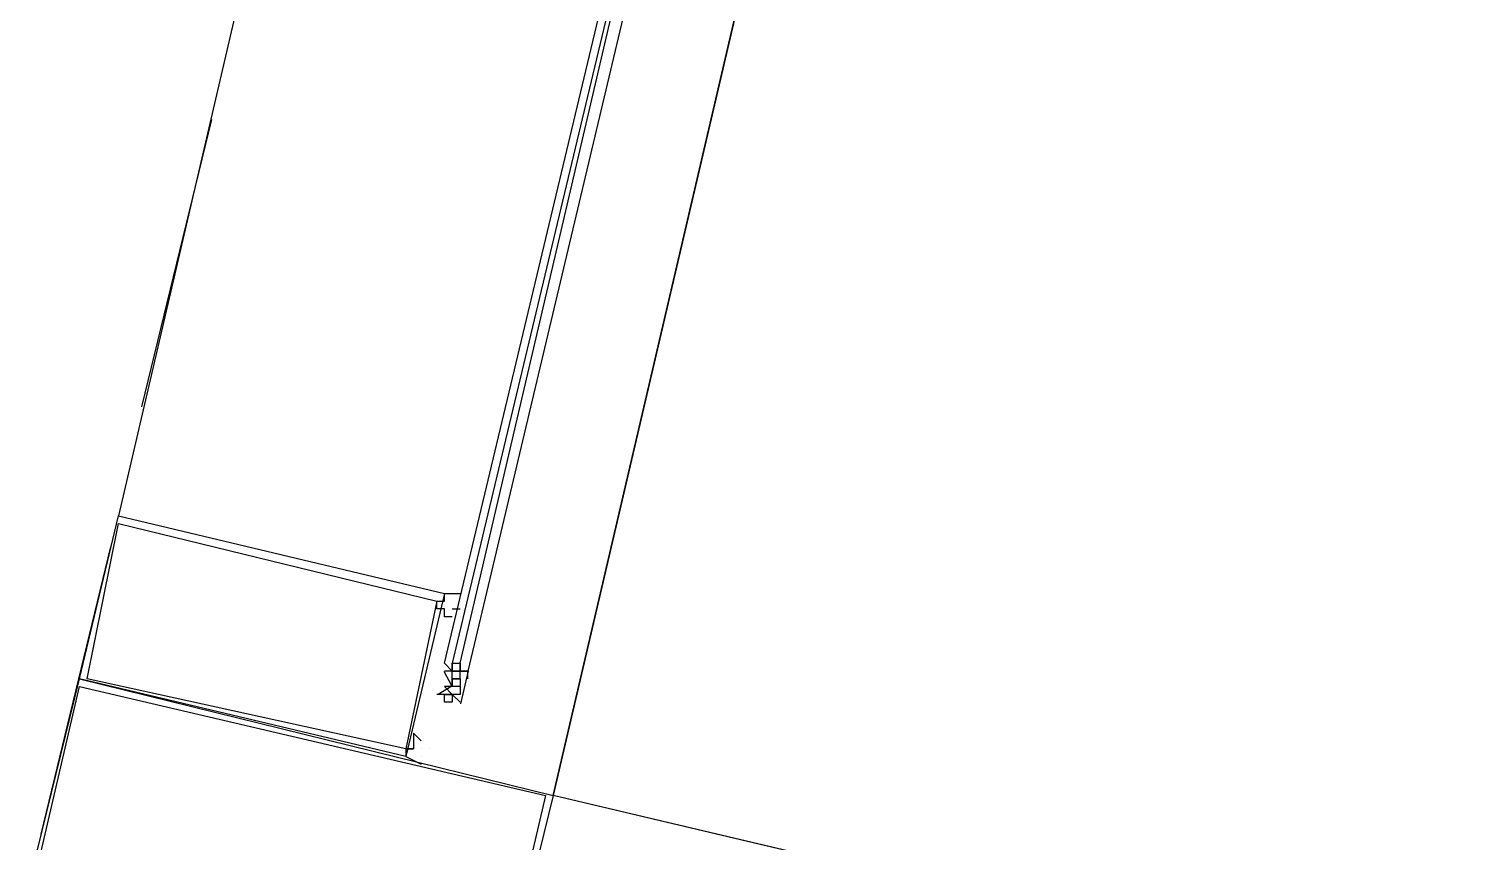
# Model space of a CAD drawing. Header units: feet. Extents: x -84 to 198, y -22 to 181.
# Drawn here: x 115.207 to 117.701, y 55.164 to 56.56 of the extents above; entities that cross this region are included whole.
import ezdxf

# ---------------------------------------------------------------- set-up
doc = ezdxf.new("R2010")
doc.units = ezdxf.units.FT
doc.layers.add('A-LINEA', color=7, linetype='CONTINUOUS')

msp = doc.modelspace()

# ---------------------------------------------------------------- linework, layer by layer
at = {"layer": 'A-LINEA'}
for p, q in [((116.8, 58.2178), (116.1067, 55.2444)), ((115.92, 58.1244), (115.36, 55.7244)), ((115.52, 56.4044), (115.4, 55.9111)), ((115.3467, 55.6711), (115.2267, 55.1778)), ((115.9467, 55.5511), (115.9467, 55.5511)), ((115.92, 55.4711), (115.92, 55.4711)), ((115.92, 55.4711), (115.92, 55.4711)), ((115.9333, 55.4711), (115.9333, 55.4711)), ((115.9333, 55.4711), (115.9333, 55.4578)), ((115.9333, 55.4711), (115.9333, 55.4578)), ((115.92, 55.4578), (115.92, 55.4578)), ((115.9333, 55.4578), (115.92, 55.4578)), ((115.92, 55.4578), (115.92, 55.4578)), ((115.9333, 55.4578), (115.92, 55.4578)), ((115.9333, 55.4578), (115.9333, 55.4578)), ((115.9333, 55.4444), (115.9333, 55.4578)), ((115.9333, 55.4578), (115.9333, 55.4578)), ((115.9333, 55.4578), (115.9333, 55.4578)), ((115.9333, 55.4578), (115.9333, 55.4578)), ((115.9467, 55.4578), (115.9333, 55.4578)), ((115.9333, 55.4578), (115.9333, 55.4578)), ((115.9333, 55.4578), (115.9333, 55.4578)), ((115.9333, 55.4578), (115.9333, 55.4578)), ((115.9333, 55.4578), (115.9333, 55.4578)), ((115.9333, 55.4578), (115.9333, 55.4578)), ((115.9467, 55.4578), (115.9333, 55.4578)), ((115.9467, 55.4578), (115.9333, 55.4578)), ((115.9333, 55.4578), (115.9333, 55.4578)), ((115.9333, 55.4578), (115.9333, 55.4578)), ((115.9333, 55.4578), (115.9333, 55.4578)), ((115.9333, 55.4578), (115.9467, 55.4578)), ((115.9333, 55.4578), (115.9333, 55.4578)), ((115.9333, 55.4578), (115.9333, 55.4578)), ((115.9333, 55.4578), (115.9333, 55.4578)), ((115.9333, 55.4578), (115.9333, 55.4578)), ((115.9333, 55.4578), (115.9333, 55.4578)), ((115.9333, 55.4444), (115.9333, 55.4444)), ((115.9467, 55.4444), (115.9333, 55.4444)), ((115.9333, 55.4444), (115.9333, 55.4444)), ((115.9333, 55.4444), (115.9333, 55.4444)), ((115.9467, 55.4444), (115.9333, 55.4444)), ((115.9333, 55.4444), (115.9333, 55.4444)), ((115.9333, 55.4444), (115.9333, 55.4444)), ((115.9333, 55.4444), (115.9333, 55.4444)), ((115.9333, 55.4444), (115.9333, 55.4444)), ((115.9333, 55.4444), (115.9333, 55.4444)), ((115.9333, 55.4444), (115.9333, 55.4444)), ((115.9333, 55.4444), (115.9333, 55.4444)), ((115.9333, 55.4444), (115.9333, 55.4444)), ((115.9333, 55.4444), (115.9333, 55.4444)), ((115.9333, 55.4444), (115.9333, 55.4444)), ((115.9333, 55.4444), (115.9333, 55.4444)), ((115.9333, 55.4444), (115.9467, 55.4444)), ((115.9333, 55.4444), (115.9333, 55.4311)), ((115.9333, 55.4444), (115.9333, 55.4444)), ((115.9333, 55.4444), (115.9333, 55.4444)), ((115.9333, 55.4444), (115.9333, 55.4444)), ((115.9333, 55.4444), (115.9333, 55.4444)), ((115.9333, 55.4444), (115.9333, 55.4444)), ((115.9333, 55.4444), (115.9467, 55.4444)), ((115.9333, 55.4444), (115.9333, 55.4444)), ((115.9333, 55.4444), (115.9333, 55.4444)), ((115.9333, 55.4444), (115.9467, 55.4444)), ((115.9467, 55.4578), (115.9467, 55.4578)), ((115.9467, 55.4578), (115.9467, 55.4578)), ((115.9467, 55.4444), (115.9467, 55.4578)), ((115.9467, 55.4578), (115.96, 55.4578)), ((115.9467, 55.4578), (115.9467, 55.4578)), ((115.9467, 55.4578), (115.9467, 55.4578)), ((115.9467, 55.4578), (115.9467, 55.4578)), ((115.9467, 55.4578), (115.9467, 55.4578)), ((115.9467, 55.4578), (115.9467, 55.4578)), ((115.9467, 55.4444), (115.9467, 55.4578)), ((115.9467, 55.4578), (115.9467, 55.4578)), ((115.9467, 55.4578), (115.9467, 55.4578)), ((115.9467, 55.4578), (115.9467, 55.4578)), ((115.9467, 55.4578), (115.9467, 55.4578)), ((115.9467, 55.4578), (115.9467, 55.4578)), ((115.9467, 55.4578), (115.9467, 55.4578)), ((115.9467, 55.4578), (115.9467, 55.4578)), ((115.9467, 55.4578), (115.9467, 55.4578)), ((115.9467, 55.4578), (115.9467, 55.4578)), ((115.9467, 55.4578), (115.9467, 55.4578)), ((115.9467, 55.4578), (115.9467, 55.4578)), ((115.9467, 55.4578), (115.9467, 55.4578)), ((115.9467, 55.4578), (115.9467, 55.4578)), ((115.9467, 55.4578), (115.96, 55.4578)), ((115.9467, 55.4578), (115.9467, 55.4578)), ((115.9467, 55.4578), (115.96, 55.4578)), ((115.9467, 55.4444), (115.9467, 55.4444)), ((115.9467, 55.4444), (115.9467, 55.4444)), ((115.9467, 55.4444), (115.9467, 55.4444)), ((115.9467, 55.4444), (115.9467, 55.4444)), ((115.9467, 55.4444), (115.9467, 55.4444)), ((115.9467, 55.4444), (115.9467, 55.4444)), ((115.9467, 55.4444), (115.9467, 55.4444)), ((115.9467, 55.4444), (115.9467, 55.4444)), ((115.9467, 55.4444), (115.9467, 55.4444)), ((115.9467, 55.4444), (115.9467, 55.4444)), ((115.9467, 55.4444), (115.9467, 55.4444)), ((115.9467, 55.4444), (115.9467, 55.4444)), ((115.9467, 55.4444), (115.9467, 55.4311)), ((115.9467, 55.4444), (115.9467, 55.4444)), ((115.9467, 55.4444), (115.9467, 55.4311)), ((115.9467, 55.4444), (115.9467, 55.4444)), ((115.9467, 55.4444), (115.9467, 55.4444)), ((115.9467, 55.4444), (115.9467, 55.4444)), ((115.9467, 55.4444), (115.9467, 55.4444)), ((115.9467, 55.4444), (115.9467, 55.4444)), ((115.9467, 55.4444), (115.9467, 55.4444)), ((115.9467, 55.4444), (115.9467, 55.4444)), ((115.9467, 55.4444), (115.9467, 55.4444)), ((115.9605, 55.4581), (115.9472, 55.4017)), ((115.96, 55.4578), (115.96, 55.4578)), ((115.96, 55.4578), (115.96, 55.4578)), ((115.96, 55.4578), (115.96, 55.4578)), ((115.96, 55.4578), (115.96, 55.4578)), ((115.96, 55.4578), (115.96, 55.4578)), ((115.96, 55.4578), (115.96, 55.4578)), ((115.96, 55.4444), (115.96, 55.4578)), ((115.96, 55.4578), (115.96, 55.4578)), ((115.92, 55.4311), (115.92, 55.4311)), ((115.92, 55.4311), (115.92, 55.4311)), ((115.9333, 55.4178), (115.92, 55.4311)), ((115.9333, 55.4178), (115.92, 55.4311)), ((115.9333, 55.4311), (115.92, 55.4311)), ((115.92, 55.4311), (115.92, 55.4311)), ((115.92, 55.4311), (115.92, 55.4311)), ((115.9333, 55.4311), (115.9333, 55.4311)), ((115.9333, 55.4311), (115.9333, 55.4311)), ((115.9333, 55.4311), (115.9333, 55.4311)), ((115.9333, 55.4311), (115.9333, 55.4311)), ((115.9333, 55.4311), (115.9333, 55.4311)), ((115.9333, 55.4311), (115.9333, 55.4311)), ((115.9333, 55.4311), (115.9333, 55.4311)), ((115.9333, 55.4311), (115.9333, 55.4311)), ((115.9333, 55.4311), (115.9333, 55.4311)), ((115.9333, 55.4311), (115.9333, 55.4311)), ((115.9333, 55.4311), (115.9333, 55.4311)), ((115.9333, 55.4311), (115.9333, 55.4311)), ((115.9333, 55.4311), (115.9333, 55.4311)), ((115.9333, 55.4311), (115.9333, 55.4311)), ((115.9333, 55.4311), (115.9333, 55.4311)), ((115.9333, 55.4311), (115.9333, 55.4311)), ((115.9333, 55.4311), (115.9333, 55.4311)), ((115.9333, 55.4311), (115.9333, 55.4311)), ((115.9333, 55.4311), (115.9333, 55.4311)), ((115.9333, 55.4311), (115.9333, 55.4311)), ((115.9333, 55.4311), (115.9333, 55.4311)), ((115.9467, 55.4311), (115.9467, 55.4311)), ((115.9467, 55.4311), (115.9467, 55.4311)), ((115.9467, 55.4311), (115.9467, 55.4311)), ((115.9467, 55.4311), (115.9467, 55.4311)), ((115.9467, 55.4311), (115.9467, 55.4311)), ((115.9467, 55.4311), (115.9467, 55.4311)), ((115.9467, 55.4311), (115.9467, 55.4311)), ((115.9467, 55.4311), (115.9467, 55.4311)), ((115.9467, 55.4311), (115.9467, 55.4311)), ((115.9467, 55.4311), (115.9467, 55.4311)), ((115.9467, 55.4311), (115.9467, 55.4311)), ((115.9467, 55.4311), (115.9467, 55.4311)), ((115.9467, 55.4311), (115.9467, 55.4311)), ((115.9467, 55.4311), (115.9467, 55.4178)), ((115.9467, 55.4311), (115.9467, 55.4311)), ((115.9467, 55.4311), (115.9467, 55.4311)), ((115.9467, 55.4311), (115.9467, 55.4311)), ((115.9467, 55.4311), (115.9467, 55.4311)), ((115.9467, 55.4311), (115.9467, 55.4311)), ((115.9467, 55.4311), (115.9467, 55.4311)), ((115.9467, 55.4311), (115.9467, 55.4311)), ((115.9467, 55.4311), (115.9467, 55.4311)), ((115.9067, 55.4178), (115.9067, 55.4178)), ((115.9067, 55.4178), (115.9067, 55.4178)), ((115.92, 55.4178), (115.9067, 55.4178)), ((115.9067, 55.4178), (115.9067, 55.4178)), ((115.9067, 55.4178), (115.9067, 55.4178)), ((115.92, 55.4178), (115.9067, 55.4178)), ((115.9067, 55.4178), (115.9067, 55.4178)), ((115.9067, 55.4178), (115.9067, 55.4178)), ((115.92, 55.4178), (115.92, 55.4178)), ((115.92, 55.4178), (115.92, 55.4178)), ((115.92, 55.4178), (115.92, 55.4178)), ((115.92, 55.4178), (115.9333, 55.4178)), ((115.92, 55.4178), (115.92, 55.4178)), ((115.9333, 55.4178), (115.92, 55.4178)), ((115.92, 55.4178), (115.92, 55.4178)), ((115.92, 55.4178), (115.92, 55.4178)), ((115.92, 55.4178), (115.92, 55.4178)), ((115.92, 55.4178), (115.92, 55.4178)), ((115.92, 55.4178), (115.92, 55.4178)), ((115.92, 55.4178), (115.92, 55.4178)), ((115.92, 55.4178), (115.92, 55.4178)), ((115.92, 55.4178), (115.92, 55.4178)), ((115.92, 55.4178), (115.92, 55.4178)), ((115.92, 55.4178), (115.9333, 55.4178)), ((115.92, 55.4178), (115.9333, 55.4178)), ((115.9333, 55.4178), (115.9333, 55.4178)), ((115.9333, 55.4178), (115.9333, 55.4178)), ((115.9333, 55.4178), (115.9333, 55.4178)), ((115.9333, 55.4178), (115.9333, 55.4178)), ((115.9333, 55.4178), (115.9333, 55.4178)), ((115.9333, 55.4178), (115.9333, 55.4178)), ((115.9333, 55.4178), (115.9333, 55.4178)), ((115.9333, 55.4178), (115.9333, 55.4178)), ((115.9333, 55.4178), (115.9333, 55.4178)), ((115.9333, 55.4178), (115.9333, 55.4178)), ((115.9467, 55.4044), (115.9333, 55.4178)), ((115.9467, 55.4178), (115.9333, 55.4178)), ((115.9333, 55.4178), (115.9333, 55.4178)), ((115.9333, 55.4178), (115.9333, 55.4178)), ((115.9467, 55.4178), (115.9333, 55.4178)), ((115.9333, 55.4178), (115.9333, 55.4178)), ((115.9333, 55.4178), (115.9333, 55.4178)), ((115.9333, 55.4178), (115.9333, 55.4178)), ((115.9333, 55.4178), (115.9333, 55.4178)), ((115.9333, 55.4178), (115.9333, 55.4178)), ((115.9333, 55.4178), (115.9333, 55.4178)), ((115.9333, 55.4178), (115.9333, 55.4178)), ((115.9333, 55.4178), (115.9333, 55.4178)), ((115.9333, 55.4178), (115.9333, 55.4178)), ((115.9333, 55.4178), (115.9333, 55.4178)), ((115.9333, 55.4178), (115.9333, 55.4178)), ((115.9333, 55.4178), (115.9333, 55.4178)), ((115.9333, 55.4044), (115.9333, 55.4044)), ((115.9467, 55.4178), (115.9467, 55.4178)), ((115.9467, 55.4178), (115.9467, 55.4178)), ((115.9467, 55.4178), (115.9467, 55.4178)), ((115.9467, 55.4178), (115.9467, 55.4178)), ((115.9467, 55.4178), (115.9467, 55.4178)), ((115.9467, 55.4178), (115.9467, 55.4178)), ((115.9467, 55.4178), (115.9467, 55.4178)), ((115.9467, 55.4178), (115.9467, 55.4178)), ((115.9467, 55.4178), (115.9467, 55.4178)), ((115.9467, 55.4178), (115.9467, 55.4178)), ((115.9467, 55.4178), (115.9467, 55.4178)), ((115.9467, 55.4178), (115.9467, 55.4178)), ((115.9467, 55.4178), (115.9467, 55.4178)), ((115.9467, 55.4178), (115.9467, 55.4178)), ((115.9467, 55.4178), (115.9467, 55.4178)), ((115.9467, 55.4178), (115.9467, 55.4178)), ((115.9467, 55.4178), (115.9467, 55.4178)), ((115.9467, 55.4178), (115.9467, 55.4178)), ((115.9467, 55.4178), (115.9467, 55.4178)), ((115.9467, 55.4178), (115.9467, 55.4178)), ((115.9467, 55.4178), (115.9467, 55.4178)), ((115.9467, 55.4178), (115.9467, 55.4178)), ((115.9467, 55.4178), (115.9467, 55.4178)), ((115.9467, 55.4044), (115.9467, 55.4044)), ((115.9467, 55.4044), (115.9467, 55.4044)), ((115.9467, 55.4044), (115.9467, 55.4044)), ((115.9467, 55.4044), (115.9467, 55.4044)), ((115.88, 55.3244), (115.88, 55.3244)), ((115.8933, 55.3244), (115.8933, 55.3244)), ((123.56, 53.4844), (116.1067, 55.2444))]:
    msp.add_line(p, q, dxfattribs=at)
for points in [[(123.9467, 43.9511), (123.92, 47.9511), (123.56, 53.4844), (119.8267, 54.3644), (116.1067, 55.2444), (116.8, 58.2178), (117.1867, 59.8444), (116.8667, 59.9111), (115.8267, 60.1644), (114.5867, 60.4578), (118.2, 75.6978), (129.9467, 72.9244)], [(116.56, 58.0978), (115.9333, 55.4711), (115.9333, 55.4578), (115.92, 55.4711), (116.5467, 58.0978), (116.5467, 58.1111), (116.56, 58.0978)], [(116.5867, 58.0978), (115.96, 55.4578), (115.9467, 55.4578), (115.9467, 55.4711), (116.56, 58.0978), (116.5867, 58.0978)], [(115.2933, 55.4444), (115.36, 55.7244), (115.92, 55.5911), (115.8533, 55.3111), (115.2933, 55.4444)], [(115.3067, 55.4444), (115.36, 55.7111), (115.9067, 55.5778), (115.8533, 55.3244), (115.3067, 55.4444)], [(115.9333, 55.5511), (115.9333, 55.5511), (115.9333, 55.5511), (115.92, 55.5511), (115.92, 55.5511), (115.92, 55.5644), (115.92, 55.5644), (115.92, 55.5644), (115.92, 55.5644), (115.9067, 55.5644), (115.9067, 55.5778), (115.9067, 55.5778), (115.92, 55.5778), (115.92, 55.5778), (115.92, 55.5778), (115.92, 55.5778), (115.92, 55.5778), (115.92, 55.5911), (115.92, 55.5911), (115.9467, 55.5911), (115.9467, 55.5911)], [(115.9467, 55.5778), (115.9467, 55.5778), (115.9467, 55.5778)], [(115.9333, 55.5644), (115.9467, 55.5644), (115.9467, 55.5644)], [(115.92, 55.4711), (115.9333, 55.4578), (115.9333, 55.4711), (115.9467, 55.4711), (115.9467, 55.4578), (115.96, 55.4578)], [(115.2933, 55.4444), (116.1067, 55.2444), (115.9067, 54.4311), (115.0933, 54.6311), (115.2933, 55.4444)], [(115.9088, 55.4183), (115.9327, 55.4326), (115.9191, 55.4569)], [(115.9467, 55.4578), (115.9467, 55.4578), (115.9333, 55.4578), (115.9333, 55.4578)], [(115.9333, 55.4444), (115.9333, 55.4444), (115.9467, 55.4444)], [(115.9467, 55.4311), (115.9467, 55.4311), (115.9467, 55.4311), (115.9333, 55.4311), (115.9333, 55.4444), (115.9333, 55.4444)], [(115.2933, 55.4311), (116.0933, 55.2444), (115.9067, 54.4444), (115.1067, 54.6311), (115.2933, 55.4311)], [(115.9467, 55.4044), (115.9333, 55.4178), (115.9333, 55.4044), (115.92, 55.4044), (115.92, 55.4178), (115.9067, 55.4178)], [(115.88, 55.3378), (115.88, 55.3378), (115.88, 55.3378), (115.8667, 55.3511), (115.8667, 55.3511), (115.8667, 55.3244), (115.8667, 55.3244), (115.8533, 55.3244), (115.8533, 55.3244), (115.8533, 55.3244), (115.8533, 55.3244), (115.8533, 55.3244), (115.8533, 55.3111), (115.8533, 55.3111), (115.8533, 55.3111), (115.8533, 55.3111), (115.8533, 55.3111), (115.8533, 55.3111), (115.8533, 55.3111), (115.88, 55.2978), (115.88, 55.2978), (115.88, 55.2978)], [(115.8533, 55.3244), (115.8533, 55.3244), (115.8533, 55.3244), (115.8533, 55.3244), (115.8667, 55.3244)], [(115.88, 55.3111), (115.88, 55.3111), (115.88, 55.3111)]]:
    msp.add_lwpolyline(points, dxfattribs=at)
msp.add_lwpolyline([(115.92, 55.5778), (115.92, 55.5778), (115.92, 55.5778), (115.92, 55.5778)], close=True, dxfattribs=at)

doc.saveas('drawing.dxf')
